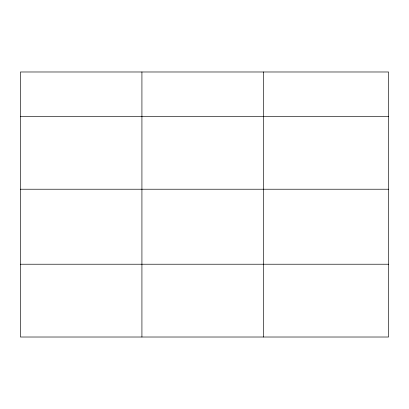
<?xml version="1.0" encoding="UTF-8"?>
<svg xmlns="http://www.w3.org/2000/svg" width="409" height="409" viewBox="0 0 409 409"><rect width="100%" height="100%" fill="white"/><g stroke="black" fill="none" stroke-linecap="round" stroke-linejoin="round"><path stroke-width="0.61" d="M388.55 189.224L388.55 71.984L20.45 71.984L20.45 337.016L388.55 337.016L388.55 189.224L20.45 189.224M20.45 116.432L388.55 116.432M20.45 264.224L388.55 264.224M263.396 71.984L263.396 337.016M141.923 71.984L141.923 337.016"/></g></svg>
